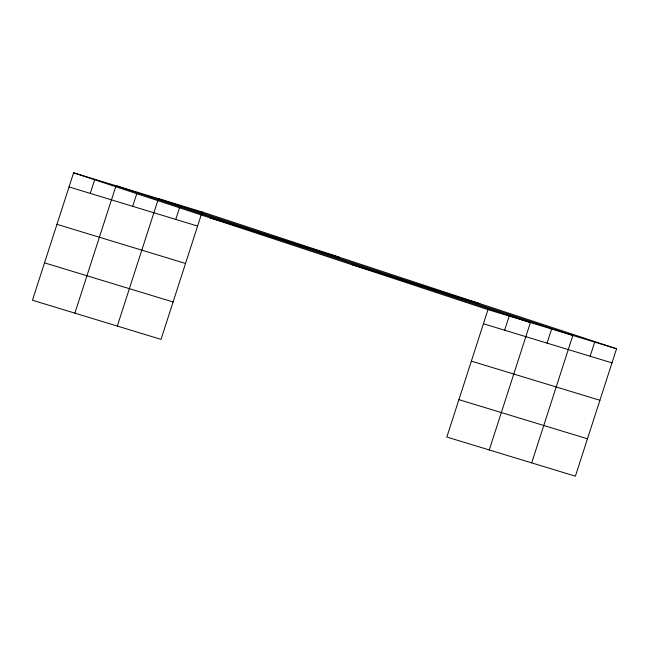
<?xml version="1.0" encoding="UTF-8"?>
<svg xmlns="http://www.w3.org/2000/svg" width="649" height="649" viewBox="0 0 649 649"><rect width="100%" height="100%" fill="white"/><g stroke="black" fill="none" stroke-linecap="round" stroke-linejoin="round"><path stroke-width="0.97" d="M202.163 211.955L73.605 172.821L32.45 300.236L161.017 339.37L202.163 211.955L616.55 348.764L575.395 476.179L446.837 437.045L487.983 309.63L616.55 348.764M90.26 193.402L94.819 179.278M74.878 313.151L116.025 185.736L530.411 322.545L489.257 449.96M132.68 206.309L137.239 192.193M117.299 326.066L158.453 198.651L572.84 335.46L531.685 462.875M175.749 219.419L180.308 205.303M504.638 330.203L509.197 316.087M547.066 343.118L551.626 329.002M590.136 356.228L594.695 342.112M210.349 217.975L338.916 257.101M351.239 264.484L479.806 303.618M69.045 186.944L197.604 226.071M483.424 323.754L611.991 362.88M56.966 224.327L185.533 263.462M471.352 361.136L599.911 400.271M44.53 262.853L173.088 301.98M458.908 399.654L587.475 438.789M73.605 172.821L487.983 309.63"/></g></svg>
